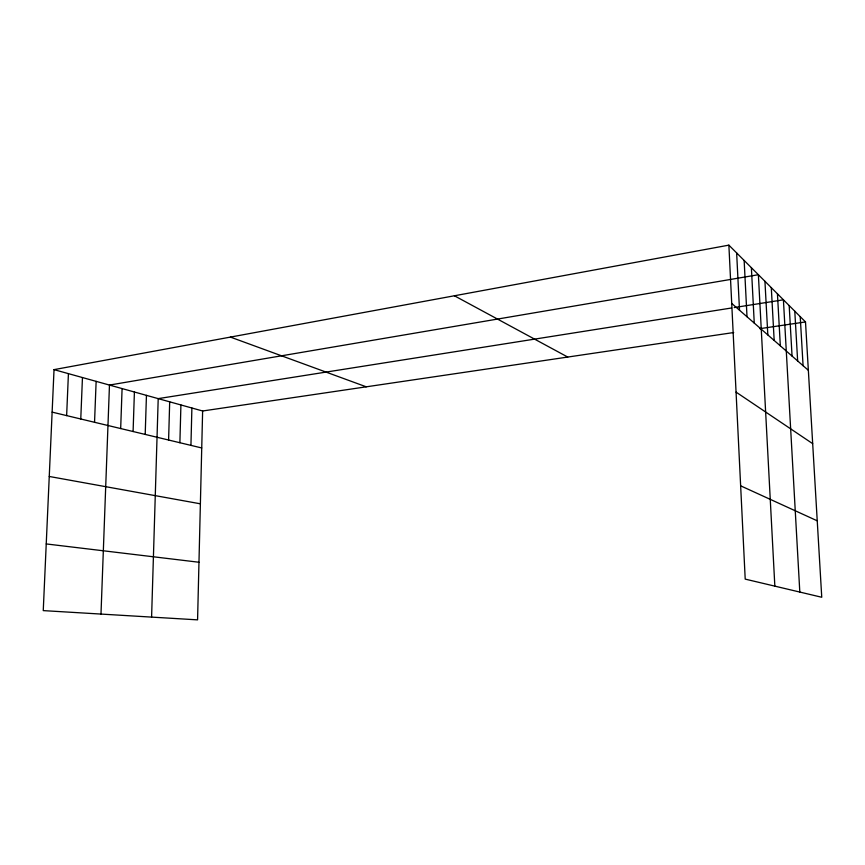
<?xml version="1.0" encoding="UTF-8"?>
<svg xmlns="http://www.w3.org/2000/svg" width="865" height="865" viewBox="0 0 865 865"><rect width="100%" height="100%" fill="white"/><g stroke="black" fill="none" stroke-linecap="round" stroke-linejoin="round"><path stroke-width="1.3" d="M54.03 369.636L202.626 410.994L197.577 619.859L43.25 610.614L54.03 369.636L728.871 245.141L805.499 321.931L821.75 597.261L745.208 579.118L728.871 245.141M190.938 445.378L191.889 407.999M179.888 442.729L180.915 404.95M168.599 440.026L169.691 401.825M151.591 617.102L158.208 398.624L731.628 307.983M145.201 434.425L146.445 395.359M133.091 431.516L134.41 392.007M120.678 428.543L122.084 388.58M100.989 614.074L109.466 385.066L758.378 274.713L774.845 586.146M94.544 422.293L96.134 381.357M80.769 418.984L82.456 377.551M66.637 415.6L68.422 373.648M734.212 307.572L783.409 299.798L799.811 592.06M202.626 410.994L733.704 332.538M759.794 328.678L805.499 321.931M46.234 543.934L198.972 562.25M49.251 476.464L200.388 503.808M52.127 412.129L201.729 447.962M230.425 337.091L366.252 386.817M740.645 485.827L817.241 520.817M454.406 295.776L567.732 357.05M736.061 392.115L812.678 443.659M731.714 303.41L808.353 370.296M800.222 316.644L803.077 365.69M794.784 311.195L797.649 360.954M789.183 305.583L792.059 356.066M777.44 293.819L780.327 345.827M771.299 287.656L774.175 340.464M764.941 281.298L767.828 334.917M751.382 267.707L754.258 323.088M744.149 260.452L747.014 316.763M736.645 252.937L739.51 310.2"/></g></svg>
